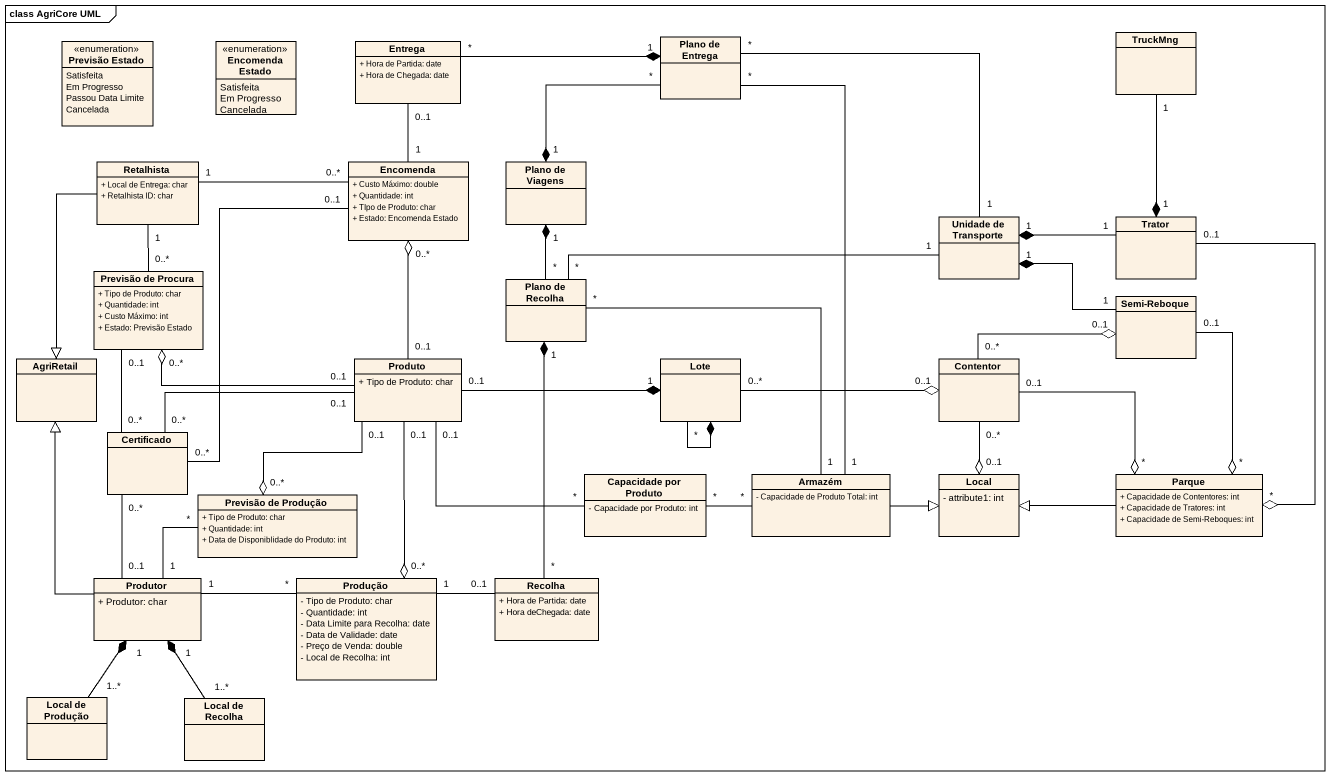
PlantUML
@startuml
mainframe class AgriCore UML
hide circle
hide empty members
skinparam classAttributeIconSize 0
enum "Previsão Estado" as Previsão_Estado {
  Satisfeita
  Em Progresso
  Passou Data Limite
  Cancelada
}
enum "Encomenda Estado" as Encomenda_Estado {
  Satisfeita
  Em Progresso
  Cancelada
}
class Entrega {
  + Hora de Partida: date
  + Hora de Chegada: date
}
class "Plano de Entrega" as Plano_de_Entrega
class TruckMng
class Retalhista {
  + Local de Entrega: char
  + Retalhista ID: char
}
class Encomenda {
  + Custo Máximo: double
  + Quantidade: int
  + TIpo de Produto: char
  + Estado: Encomenda Estado
}
class "Plano de Viagens" as Plano_de_Viagens
class "Unidade de Transporte" as Unidade_de_Transporte
class Trator
class "Previsão de Procura" as Previsão_de_Procura {
  + Tipo de Produto: char
  + Quantidade: int
  + Custo Máximo: int
  + Estado: Previsão Estado
}
class "Plano de Recolha" as Plano_de_Recolha
class "Semi-Reboque" as Semi_Reboque
class AgriRetail
class Produto {
  + Tipo de Produto: char
}
class Lote
class Contentor
class Certificado
class "Capacidade por Produto" as Capacidade_por_Produto {
  - Capacidade por Produto: int
}
class Armazém {
  - Capacidade de Produto Total: int
}
class Local {
  - attribute1: int
}
class Parque {
  + Capacidade de Contentores: int
  + Capacidade de Tratores: int
  + Capacidade de Semi-Reboques: int
}
class "Previsão de Produção" as Previsão_de_Produção {
  + Tipo de Produto: char
  + Quantidade: int
  + Data de Disponiblidade do Produto: int
}
class Produtor {
  + Produtor: char
}
class Produção {
  - Tipo de Produto: char
  - Quantidade: int
  - Data Limite para Recolha: date
  - Data de Validade: date
  - Preço de Venda: double
  - Local de Recolha: int
}
class Recolha {
  + Hora de Partida: date
  + Hora deChegada: date
}
class "Local de Produção" as Local_de_Produção
class "Local de Recolha" as Local_de_Recolha
Entrega "*" -right-* "1" Plano_de_Entrega
Plano_de_Entrega "*" --* "1" Plano_de_Viagens
Plano_de_Entrega "*" -- "1" Armazém
TruckMng "1" --* "1" Trator
Retalhista "1" -right- "0..*" Encomenda
Retalhista "1" -- "0..*" Previsão_de_Procura
Retalhista --|> AgriRetail
Encomenda "1" -up- "0..1" Entrega
Encomenda "0..1" -- "0..*" Certificado
Unidade_de_Transporte "1" -up- "*" Plano_de_Entrega
Unidade_de_Transporte "1" -left- "*" Plano_de_Recolha
Trator "1" -left-* "1" Unidade_de_Transporte
Trator "0..1" --o "*" Parque
Previsão_de_Procura "0..1" -- "0..*" Certificado
Plano_de_Recolha "*" -up-* "1" Plano_de_Viagens
Plano_de_Recolha "*" -- "1" Armazém
Semi_Reboque "1" -left-* "1" Unidade_de_Transporte
Semi_Reboque "0..1" --o "*" Parque
Produto "0..1" -up-o "0..*" Encomenda
Produto "0..1" -left-o "0..*" Previsão_de_Procura
Produto "0..1" -right-* "1" Lote
Produto "0..1" -left- "0..*" Certificado
Produto "0..1" -right- "*" Capacidade_por_Produto
Produto "0..1" --o "0..*" Previsão_de_Produção
Produto "0..1" --o "0..*" Produção
Lote "*" --* Lote
Lote "0..*" -right-o "0..1" Contentor
Contentor "0..*" -right-o "0..1" Semi_Reboque
Contentor "0..*" --o "0..1" Local
Contentor "0..1" -right-o "*" Parque
Certificado "0..*" -- "0..1" Produtor
Capacidade_por_Produto "*" -right- "*" Armazém
Armazém -right-|> Local
Parque -left-|> Local
Previsão_de_Produção "*" -- "1" Produtor
Produtor -up-|> AgriRetail
Produtor "1" -right- "*" Produção
Produção "1" -right- "0..1" Recolha
Recolha "*" -up-* "1" Plano_de_Recolha
Local_de_Produção "1..*" -up-* "1" Produtor
Local_de_Recolha "1..*" -up-* "1" Produtor
@enduml
